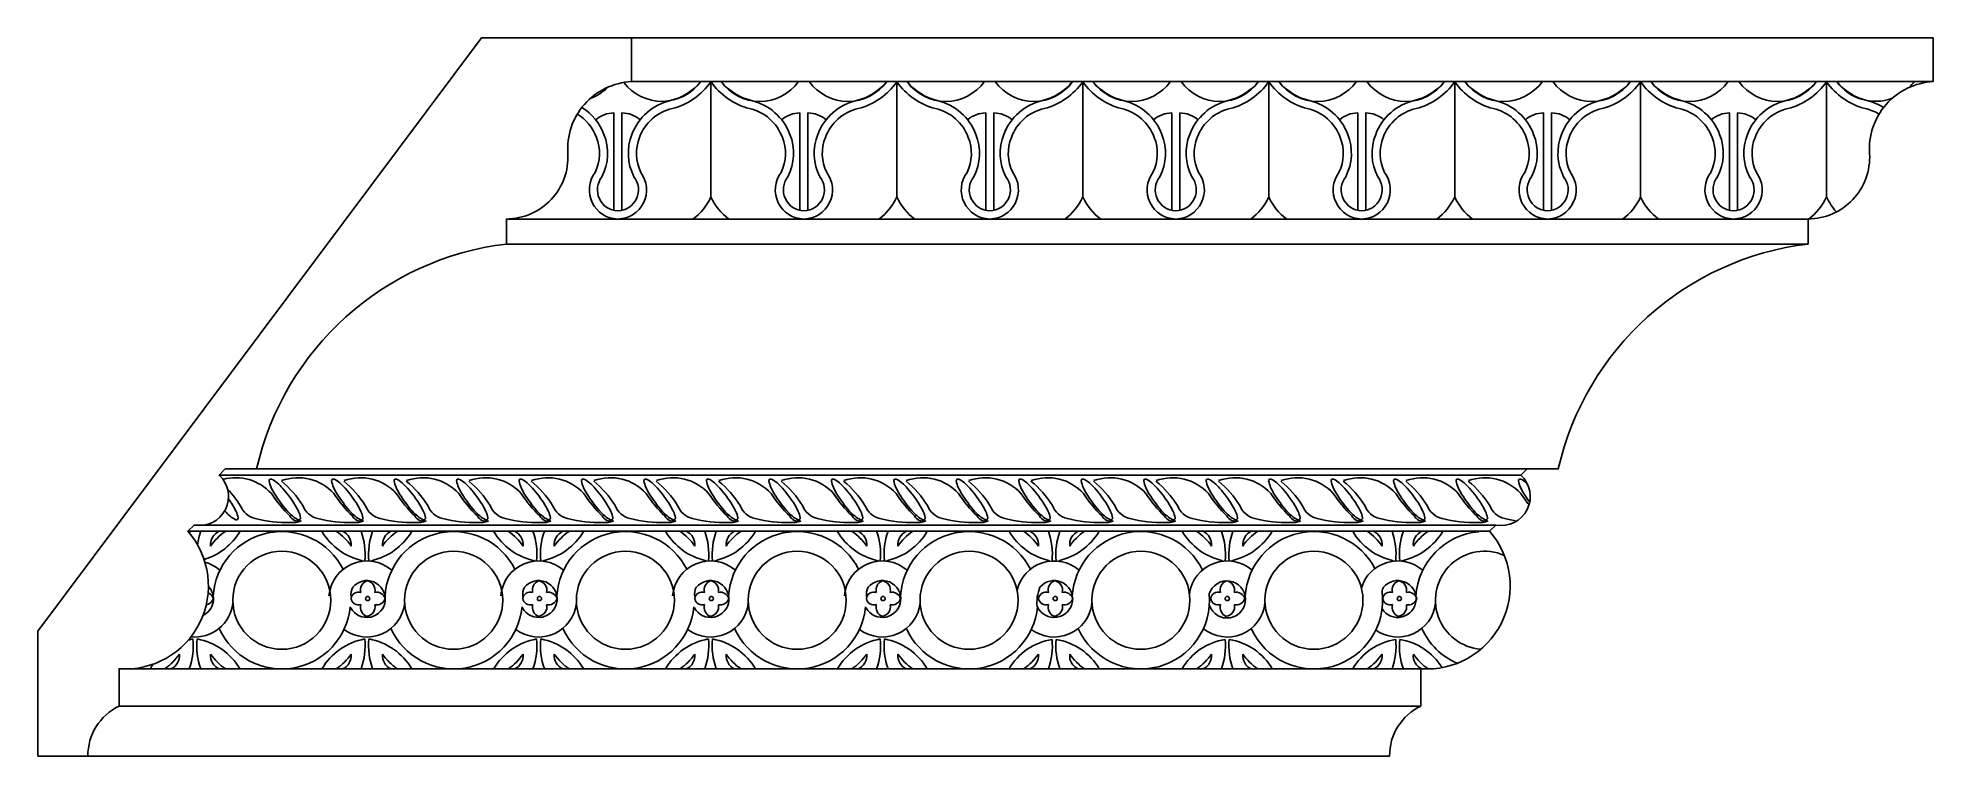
# Model space of a CAD drawing. Extents: x 372 to 675, y 814 to 929.
import ezdxf

# ---------------------------------------------------------------- set-up
doc = ezdxf.new("R2010")
doc.units = 0
doc.header["$LTSCALE"] = 10
doc.header["$MEASUREMENT"] = 0
for name, color, linetype in [('3', 3, 'CONTINUOUS'), ('4', 4, 'CONTINUOUS'), ('7', 7, 'CONTINUOUS')]:
    doc.layers.add(name, color=color, linetype=linetype)

msp = doc.modelspace()

# ---------------------------------------------------------------- linework, layer by layer
at = {"layer": '3'}
for p, q in [((479.63, 903.81), (479.63, 922.25)), ((509.39, 903.81), (509.39, 922.25)), ((509.39, 903.81), (509.39, 922.25)), ((539.16, 903.81), (539.16, 922.25)), ((568.92, 903.81), (568.92, 922.25)), ((568.92, 903.81), (568.92, 922.25)), ((598.69, 903.81), (598.69, 922.25)), ((598.69, 903.81), (598.69, 922.25)), ((628.45, 903.81), (628.45, 922.25)), ((658.21, 903.81), (658.21, 922.25)), ((658.21, 903.81), (658.21, 922.25))]:
    msp.add_line(p, q, dxfattribs=at)
for points in [[(458.24, 917.05, -0.167399), (461.3, 913.33, -0.213006), (461.09, 907.72, 0.609889), (464.74, 900.25, 0.609889), (468.4, 907.72, -0.213006), (468.19, 913.33, -0.251769), (473.45, 917.95, 0.182463), (479.63, 922.25)], [(458.97, 918.12, -0.164956), (462.51, 913.8, -0.216737), (462.19, 907.03, 0.617806), (464.74, 901.55, 0.617806), (467.3, 907.03, -0.216737), (466.98, 913.8, -0.250847), (473.15, 919.21, 0.15682), (478, 922.25, -0.502677), (465.69, 922.12, -0.502677)], [(463.13, 921.36, -0.110085), (460.32, 919.56)], [(479.63, 922.25, 0.182463), (485.8, 917.95, -0.251769), (491.06, 913.33, -0.213006), (490.85, 907.72, 0.609889), (494.51, 900.25, 0.609889), (498.16, 907.72, -0.213006), (497.95, 913.33, -0.251769), (503.22, 917.95, 0.182463), (509.39, 922.25)], [(493.66, 922.25, -0.509405), (481.25, 922.25, 0.15682), (486.11, 919.21, -0.250847), (492.27, 913.8, -0.216737), (491.96, 907.03, 0.617806), (494.51, 901.55, 0.617806), (497.06, 907.03, -0.216737), (496.75, 913.8, -0.250847), (502.91, 919.21, 0.15682), (507.77, 922.25, -0.509405), (495.36, 922.25)], [(509.39, 922.25, 0.182463), (515.56, 917.95, -0.251769), (520.83, 913.33, -0.213006), (520.62, 907.72, 0.609889), (524.27, 900.25, 0.609889), (527.93, 907.72, -0.213006), (527.72, 913.33, -0.251769), (532.98, 917.95, 0.182463), (539.16, 922.25)], [(523.42, 922.25, -0.509405), (511.02, 922.25, 0.15682), (515.87, 919.21, -0.250847), (522.04, 913.8, -0.216737), (521.72, 907.03, 0.617806), (524.27, 901.55, 0.617806), (526.83, 907.03, -0.216737), (526.51, 913.8, -0.250847), (532.68, 919.21, 0.15682), (537.53, 922.25, -0.509405), (525.12, 922.25)], [(539.16, 922.25, 0.182463), (545.33, 917.95, -0.251769), (550.59, 913.33, -0.213006), (550.38, 907.72, 0.609889), (554.04, 900.25, 0.609889), (557.69, 907.72, -0.213006), (557.48, 913.33, -0.251769), (562.75, 917.95, 0.182463), (568.92, 922.25)], [(553.19, 922.25, -0.509405), (540.78, 922.25, 0.15682), (545.63, 919.21, -0.250847), (551.8, 913.8, -0.216737), (551.48, 907.03, 0.617806), (554.04, 901.55, 0.617806), (556.59, 907.03, -0.216737), (556.28, 913.8, -0.250847), (562.44, 919.21, 0.15682), (567.3, 922.25, -0.509405), (554.89, 922.25)], [(568.92, 922.25, 0.182463), (575.09, 917.95, -0.251769), (580.36, 913.33, -0.213006), (580.15, 907.72, 0.609889), (583.8, 900.25, 0.609889), (587.46, 907.72, -0.213006), (587.25, 913.33, -0.251769), (592.51, 917.95, 0.182463), (598.69, 922.25)], [(582.95, 922.25, -0.509405), (570.55, 922.25, 0.15682), (575.4, 919.21, -0.250847), (581.57, 913.8, -0.216737), (581.25, 907.03, 0.617806), (583.8, 901.55, 0.617806), (586.36, 907.03, -0.216737), (586.04, 913.8, -0.250847), (592.21, 919.21, 0.15682), (597.06, 922.25, -0.509405), (584.65, 922.25)], [(598.69, 922.25, 0.182463), (604.86, 917.95, -0.251769), (610.12, 913.33, -0.213006), (609.91, 907.72, 0.609889), (613.57, 900.25, 0.609889), (617.22, 907.72, -0.213006), (617.01, 913.33, -0.251769), (622.28, 917.95, 0.182463), (628.45, 922.25)], [(612.72, 922.25, -0.509405), (600.31, 922.25, 0.15682), (605.16, 919.21, -0.250847), (611.33, 913.8, -0.216737), (611.01, 907.03, 0.617806), (613.57, 901.55, 0.617806), (616.12, 907.03, -0.216737), (615.8, 913.8, -0.250847), (621.97, 919.21, 0.15682), (626.83, 922.25, -0.509405), (614.42, 922.25)], [(628.45, 922.25, 0.182463), (634.62, 917.95, -0.251769), (639.89, 913.33, -0.213006), (639.68, 907.72, 0.609889), (643.33, 900.25, 0.609889), (646.99, 907.72, -0.213006), (646.78, 913.33, -0.251769), (652.04, 917.95, 0.182463), (658.21, 922.25)], [(642.48, 922.25, -0.509405), (630.07, 922.25, 0.15682), (634.93, 919.21, -0.250847), (641.1, 913.8, -0.216737), (640.78, 907.03, 0.617806), (643.33, 901.55, 0.617806), (645.89, 907.03, -0.216737), (645.57, 913.8, -0.250847), (651.74, 919.21, 0.15682), (656.59, 922.25, -0.509405), (644.18, 922.25)], [(658.21, 922.25, 0.182463), (664.39, 917.95, -0.08182), (666.61, 917.04, -0.08182)], [(668.73, 919.58, -0.336862), (659.84, 922.25, 0.15682), (664.69, 919.21, -0.083158), (667.34, 918.11)], [(672.25, 922.25, -0.039442), (671.46, 921.33, -0.039442)], [(461.18, 916.14, -0.170425), (464.1, 917.25), (464.1, 901.63)], [(465.39, 901.63), (465.39, 917.25, -0.170425), (468.31, 916.14)], [(490.95, 916.14, -0.170425), (493.86, 917.25), (493.86, 901.63)], [(495.16, 901.63), (495.16, 917.25, -0.170425), (498.07, 916.14)], [(520.71, 916.14, -0.170425), (523.63, 917.25), (523.63, 901.63)], [(524.92, 901.63), (524.92, 917.25, -0.170425), (527.84, 916.14)], [(550.48, 916.14, -0.170425), (553.39, 917.25), (553.39, 901.63)], [(554.69, 901.63), (554.69, 917.25, -0.170425), (557.6, 916.14)], [(580.24, 916.14, -0.170425), (583.16, 917.25), (583.16, 901.63)], [(584.45, 901.63), (584.45, 917.25, -0.170425), (587.37, 916.14)], [(610, 916.14, -0.170425), (612.92, 917.25), (612.92, 901.63)], [(614.21, 901.63), (614.21, 917.25, -0.170425), (617.13, 916.14)], [(639.77, 916.14, -0.170425), (642.69, 917.25), (642.69, 901.63)], [(643.98, 901.63), (643.98, 917.25, -0.170425), (646.89, 916.14)], [(482.5, 900.25, -0.12957), (479.63, 903.81, -0.12957), (476.75, 900.25)], [(512.27, 900.25, -0.12957), (509.39, 903.81, -0.12957), (506.51, 900.25)], [(542.03, 900.25, -0.12957), (539.16, 903.81, -0.12957), (536.28, 900.25)], [(571.8, 900.25, -0.12957), (568.92, 903.81, -0.12957), (566.04, 900.25)], [(601.56, 900.25, -0.12957), (598.69, 903.81, -0.12957), (595.81, 900.25)], [(631.33, 900.25, -0.12957), (628.45, 903.81, -0.12957), (625.57, 900.25)], [(659.81, 901.39, -0.081214), (658.21, 903.81, -0.12957), (655.34, 900.25)], [(402.26, 856.99, -0.052569), (404.29, 854.37, 0.248924), (406.69, 852.29, 0.078105), (412.36, 851.68, 0.148339), (413.99, 851.89, -0.336371), (412.24, 852.7, -0.0548), (409.26, 856.29, 0.283213), (401.51, 858.56, 0.283213)], [(410.86, 858.28, -0.082769), (414.29, 854.37, 0.248924), (416.69, 852.29, 0.078105), (422.36, 851.68, 0.148339), (423.99, 851.89, -0.336371), (422.24, 852.7, -0.0548), (419.26, 856.29, 0.305815), (410.9, 858.36, 0.305815)], [(420.86, 858.28, -0.082769), (424.29, 854.37, 0.248924), (426.69, 852.29, 0.078105), (432.36, 851.68, 0.148339), (433.99, 851.89, -0.336371), (432.24, 852.7, -0.0548), (429.26, 856.29, 0.305815), (420.9, 858.36, 0.305815)], [(430.86, 858.28, -0.082769), (434.29, 854.37, 0.248924), (436.69, 852.29, 0.078105), (442.36, 851.68, 0.148339), (443.99, 851.89, -0.336371), (442.24, 852.7, -0.0548), (439.26, 856.29, 0.305815), (430.9, 858.36, 0.305815)], [(440.86, 858.28, -0.082769), (444.29, 854.37, 0.248924), (446.69, 852.29, 0.078105), (452.36, 851.68, 0.148339), (453.99, 851.89, -0.336371), (452.24, 852.7, -0.0548), (449.26, 856.29, 0.305815), (440.9, 858.36, 0.305815)], [(450.86, 858.28, -0.082769), (454.29, 854.37, 0.248924), (456.69, 852.29, 0.078105), (462.36, 851.68, 0.148339), (463.99, 851.89, -0.336371), (462.24, 852.7, -0.0548), (459.26, 856.29, 0.305815), (450.9, 858.36, 0.305815)], [(460.86, 858.28, -0.082769), (464.29, 854.37, 0.248924), (466.69, 852.29, 0.078105), (472.36, 851.68, 0.148339), (473.99, 851.89, -0.336371), (472.24, 852.7, -0.0548), (469.26, 856.29, 0.305815), (460.9, 858.36, 0.305815)], [(470.86, 858.28, -0.082769), (474.29, 854.37, 0.248924), (476.69, 852.29, 0.078105), (482.36, 851.68, 0.148339), (483.99, 851.89, -0.336371), (482.24, 852.7, -0.0548), (479.26, 856.29, 0.305815), (470.9, 858.36, 0.305815)], [(480.86, 858.28, -0.082769), (484.29, 854.37, 0.248924), (486.69, 852.29, 0.078105), (492.36, 851.68, 0.148339), (493.99, 851.89, -0.336371), (492.24, 852.7, -0.0548), (489.26, 856.29, 0.305815), (480.9, 858.36, 0.305815)], [(490.86, 858.28, -0.082769), (494.29, 854.37, 0.248924), (496.69, 852.29, 0.078105), (502.36, 851.68, 0.148339), (503.99, 851.89, -0.336371), (502.24, 852.7, -0.0548), (499.26, 856.29, 0.305815), (490.9, 858.36, 0.305815)], [(500.86, 858.28, -0.082769), (504.29, 854.37, 0.248924), (506.69, 852.29, 0.078105), (512.36, 851.68, 0.148339), (513.99, 851.89, -0.336371), (512.24, 852.7, -0.0548), (509.26, 856.29, 0.305815), (500.9, 858.36, 0.305815)], [(510.86, 858.28, -0.082769), (514.29, 854.37, 0.248924), (516.69, 852.29, 0.078105), (522.36, 851.68, 0.148339), (523.99, 851.89, -0.336371), (522.24, 852.7, -0.0548), (519.26, 856.29, 0.305815), (510.9, 858.36, 0.305815)], [(520.86, 858.28, -0.082769), (524.29, 854.37, 0.248924), (526.69, 852.29, 0.078105), (532.36, 851.68, 0.148339), (533.99, 851.89, -0.336371), (532.24, 852.7, -0.0548), (529.26, 856.29, 0.305815), (520.9, 858.36, 0.305815)], [(530.86, 858.28, -0.082769), (534.29, 854.37, 0.248924), (536.69, 852.29, 0.078105), (542.36, 851.68, 0.148339), (543.99, 851.89, -0.336371), (542.24, 852.7, -0.0548), (539.26, 856.29, 0.305815), (530.9, 858.36, 0.305815)], [(540.86, 858.28, -0.082769), (544.29, 854.37, 0.248924), (546.69, 852.29, 0.078105), (552.36, 851.68, 0.148339), (553.99, 851.89, -0.336371), (552.24, 852.7, -0.0548), (549.26, 856.29, 0.305815), (540.9, 858.36, 0.305815)], [(550.86, 858.28, -0.082769), (554.29, 854.37, 0.248924), (556.69, 852.29, 0.078105), (562.36, 851.68, 0.148339), (563.99, 851.89, -0.336371), (562.24, 852.7, -0.0548), (559.26, 856.29, 0.305815), (550.9, 858.36, 0.305815)], [(560.86, 858.28, -0.082769), (564.29, 854.37, 0.248924), (566.69, 852.29, 0.078105), (572.36, 851.68, 0.148339), (573.99, 851.89, -0.336371), (572.24, 852.7, -0.0548), (569.26, 856.29, 0.305815), (560.9, 858.36, 0.305815)], [(570.86, 858.28, -0.082769), (574.29, 854.37, 0.248924), (576.69, 852.29, 0.078105), (582.36, 851.68, 0.148339), (583.99, 851.89, -0.336371), (582.24, 852.7, -0.0548), (579.26, 856.29, 0.305815), (570.9, 858.36, 0.305815)], [(580.86, 858.28, -0.082769), (584.29, 854.37, 0.248924), (586.69, 852.29, 0.078105), (592.36, 851.68, 0.148339), (593.99, 851.89, -0.336371), (592.24, 852.7, -0.0548), (589.26, 856.29, 0.305815), (580.9, 858.36, 0.305815)], [(590.86, 858.28, -0.082769), (594.29, 854.37, 0.248924), (596.69, 852.29, 0.078105), (602.36, 851.68, 0.148339), (603.99, 851.89, -0.336371), (602.24, 852.7, -0.0548), (599.26, 856.29, 0.305815), (590.9, 858.36, 0.305815)], [(610.59, 854.48, -0.026347), (609.26, 856.29, 0.305815), (600.9, 858.36)], [(610.29, 857.91, 0.002952), (610.21, 857.99, 0.066421), (609.29, 858.59, 0.280919), (609.02, 858.57, 0.280919), (608.91, 858.31, 0.066421), (609.23, 857.26, 0.030503), (609.8, 856.21, 0.021179), (610.7, 854.89, 0.021179)], [(600.86, 858.28, -0.082769), (604.29, 854.37, 0.248924), (606.69, 852.29, 0.026829), (608.62, 851.88, 0.026829)], [(401.81, 853.53, 0.0297), (402.64, 852.71, 0.066421), (403.55, 852.1, 0.280919), (403.83, 852.13, 0.280919), (403.93, 852.39, 0.066421), (403.61, 853.44, 0.030503), (403.04, 854.49, 0.015529), (402.39, 855.47, 0.015529)]]:
    msp.add_lwpolyline(points, format="xyb", dxfattribs=at)
for points in [[(413.83, 852.13, 0.280919), (413.93, 852.39, 0.066421), (413.61, 853.44, 0.030503), (413.04, 854.49, 0.022024), (412.11, 855.86, 0.022024), (411.06, 857.15, 0.030503), (410.21, 857.99, 0.066421), (409.29, 858.59, 0.280919), (409.02, 858.57, 0.280919), (408.91, 858.31, 0.066421), (409.23, 857.26, 0.030503), (409.8, 856.21, 0.022024), (410.73, 854.84, 0.022024), (411.78, 853.55, 0.030503), (412.64, 852.71, 0.066421), (413.55, 852.1, 0.280919)], [(423.83, 852.13, 0.280919), (423.93, 852.39, 0.066421), (423.61, 853.44, 0.030503), (423.04, 854.49, 0.022024), (422.11, 855.86, 0.022024), (421.06, 857.15, 0.030503), (420.21, 857.99, 0.066421), (419.29, 858.59, 0.280919), (419.02, 858.57, 0.280919), (418.91, 858.31, 0.066421), (419.23, 857.26, 0.030503), (419.8, 856.21, 0.022024), (420.73, 854.84, 0.022024), (421.78, 853.55, 0.030503), (422.64, 852.71, 0.066421), (423.55, 852.1, 0.280919)], [(433.83, 852.13, 0.280919), (433.93, 852.39, 0.066421), (433.61, 853.44, 0.030503), (433.04, 854.49, 0.022024), (432.11, 855.86, 0.022024), (431.06, 857.15, 0.030503), (430.21, 857.99, 0.066421), (429.29, 858.59, 0.280919), (429.02, 858.57, 0.280919), (428.91, 858.31, 0.066421), (429.23, 857.26, 0.030503), (429.8, 856.21, 0.022024), (430.73, 854.84, 0.022024), (431.78, 853.55, 0.030503), (432.64, 852.71, 0.066421), (433.55, 852.1, 0.280919)], [(443.83, 852.13, 0.280919), (443.93, 852.39, 0.066421), (443.61, 853.44, 0.030503), (443.04, 854.49, 0.022024), (442.11, 855.86, 0.022024), (441.06, 857.15, 0.030503), (440.21, 857.99, 0.066421), (439.29, 858.59, 0.280919), (439.02, 858.57, 0.280919), (438.91, 858.31, 0.066421), (439.23, 857.26, 0.030503), (439.8, 856.21, 0.022024), (440.73, 854.84, 0.022024), (441.78, 853.55, 0.030503), (442.64, 852.71, 0.066421), (443.55, 852.1, 0.280919)], [(453.83, 852.13, 0.280919), (453.93, 852.39, 0.066421), (453.61, 853.44, 0.030503), (453.04, 854.49, 0.022024), (452.11, 855.86, 0.022024), (451.06, 857.15, 0.030503), (450.21, 857.99, 0.066421), (449.29, 858.59, 0.280919), (449.02, 858.57, 0.280919), (448.91, 858.31, 0.066421), (449.23, 857.26, 0.030503), (449.8, 856.21, 0.022024), (450.73, 854.84, 0.022024), (451.78, 853.55, 0.030503), (452.64, 852.71, 0.066421), (453.55, 852.1, 0.280919)], [(463.83, 852.13, 0.280919), (463.93, 852.39, 0.066421), (463.61, 853.44, 0.030503), (463.04, 854.49, 0.022024), (462.11, 855.86, 0.022024), (461.06, 857.15, 0.030503), (460.21, 857.99, 0.066421), (459.29, 858.59, 0.280919), (459.02, 858.57, 0.280919), (458.91, 858.31, 0.066421), (459.23, 857.26, 0.030503), (459.8, 856.21, 0.022024), (460.73, 854.84, 0.022024), (461.78, 853.55, 0.030503), (462.64, 852.71, 0.066421), (463.55, 852.1, 0.280919)], [(473.83, 852.13, 0.280919), (473.93, 852.39, 0.066421), (473.61, 853.44, 0.030503), (473.04, 854.49, 0.022024), (472.11, 855.86, 0.022024), (471.06, 857.15, 0.030503), (470.21, 857.99, 0.066421), (469.29, 858.59, 0.280919), (469.02, 858.57, 0.280919), (468.91, 858.31, 0.066421), (469.23, 857.26, 0.030503), (469.8, 856.21, 0.022024), (470.73, 854.84, 0.022024), (471.78, 853.55, 0.030503), (472.64, 852.71, 0.066421), (473.55, 852.1, 0.280919)], [(483.83, 852.13, 0.280919), (483.93, 852.39, 0.066421), (483.61, 853.44, 0.030503), (483.04, 854.49, 0.022024), (482.11, 855.86, 0.022024), (481.06, 857.15, 0.030503), (480.21, 857.99, 0.066421), (479.29, 858.59, 0.280919), (479.02, 858.57, 0.280919), (478.91, 858.31, 0.066421), (479.23, 857.26, 0.030503), (479.8, 856.21, 0.022024), (480.73, 854.84, 0.022024), (481.78, 853.55, 0.030503), (482.64, 852.71, 0.066421), (483.55, 852.1, 0.280919)], [(493.83, 852.13, 0.280919), (493.93, 852.39, 0.066421), (493.61, 853.44, 0.030503), (493.04, 854.49, 0.022024), (492.11, 855.86, 0.022024), (491.06, 857.15, 0.030503), (490.21, 857.99, 0.066421), (489.29, 858.59, 0.280919), (489.02, 858.57, 0.280919), (488.91, 858.31, 0.066421), (489.23, 857.26, 0.030503), (489.8, 856.21, 0.022024), (490.73, 854.84, 0.022024), (491.78, 853.55, 0.030503), (492.64, 852.71, 0.066421), (493.55, 852.1, 0.280919)], [(503.83, 852.13, 0.280919), (503.93, 852.39, 0.066421), (503.61, 853.44, 0.030503), (503.04, 854.49, 0.022024), (502.11, 855.86, 0.022024), (501.06, 857.15, 0.030503), (500.21, 857.99, 0.066421), (499.29, 858.59, 0.280919), (499.02, 858.57, 0.280919), (498.91, 858.31, 0.066421), (499.23, 857.26, 0.030503), (499.8, 856.21, 0.022024), (500.73, 854.84, 0.022024), (501.78, 853.55, 0.030503), (502.64, 852.71, 0.066421), (503.55, 852.1, 0.280919)], [(513.83, 852.13, 0.280919), (513.93, 852.39, 0.066421), (513.61, 853.44, 0.030503), (513.04, 854.49, 0.022024), (512.11, 855.86, 0.022024), (511.06, 857.15, 0.030503), (510.21, 857.99, 0.066421), (509.29, 858.59, 0.280919), (509.02, 858.57, 0.280919), (508.91, 858.31, 0.066421), (509.23, 857.26, 0.030503), (509.8, 856.21, 0.022024), (510.73, 854.84, 0.022024), (511.78, 853.55, 0.030503), (512.64, 852.71, 0.066421), (513.55, 852.1, 0.280919)], [(523.83, 852.13, 0.280919), (523.93, 852.39, 0.066421), (523.61, 853.44, 0.030503), (523.04, 854.49, 0.022024), (522.11, 855.86, 0.022024), (521.06, 857.15, 0.030503), (520.21, 857.99, 0.066421), (519.29, 858.59, 0.280919), (519.02, 858.57, 0.280919), (518.91, 858.31, 0.066421), (519.23, 857.26, 0.030503), (519.8, 856.21, 0.022024), (520.73, 854.84, 0.022024), (521.78, 853.55, 0.030503), (522.64, 852.71, 0.066421), (523.55, 852.1, 0.280919)], [(533.83, 852.13, 0.280919), (533.93, 852.39, 0.066421), (533.61, 853.44, 0.030503), (533.04, 854.49, 0.022024), (532.11, 855.86, 0.022024), (531.06, 857.15, 0.030503), (530.21, 857.99, 0.066421), (529.29, 858.59, 0.280919), (529.02, 858.57, 0.280919), (528.91, 858.31, 0.066421), (529.23, 857.26, 0.030503), (529.8, 856.21, 0.022024), (530.73, 854.84, 0.022024), (531.78, 853.55, 0.030503), (532.64, 852.71, 0.066421), (533.55, 852.1, 0.280919)], [(543.83, 852.13, 0.280919), (543.93, 852.39, 0.066421), (543.61, 853.44, 0.030503), (543.04, 854.49, 0.022024), (542.11, 855.86, 0.022024), (541.06, 857.15, 0.030503), (540.21, 857.99, 0.066421), (539.29, 858.59, 0.280919), (539.02, 858.57, 0.280919), (538.91, 858.31, 0.066421), (539.23, 857.26, 0.030503), (539.8, 856.21, 0.022024), (540.73, 854.84, 0.022024), (541.78, 853.55, 0.030503), (542.64, 852.71, 0.066421), (543.55, 852.1, 0.280919)], [(553.83, 852.13, 0.280919), (553.93, 852.39, 0.066421), (553.61, 853.44, 0.030503), (553.04, 854.49, 0.022024), (552.11, 855.86, 0.022024), (551.06, 857.15, 0.030503), (550.21, 857.99, 0.066421), (549.29, 858.59, 0.280919), (549.02, 858.57, 0.280919), (548.91, 858.31, 0.066421), (549.23, 857.26, 0.030503), (549.8, 856.21, 0.022024), (550.73, 854.84, 0.022024), (551.78, 853.55, 0.030503), (552.64, 852.71, 0.066421), (553.55, 852.1, 0.280919)], [(563.83, 852.13, 0.280919), (563.93, 852.39, 0.066421), (563.61, 853.44, 0.030503), (563.04, 854.49, 0.022024), (562.11, 855.86, 0.022024), (561.06, 857.15, 0.030503), (560.21, 857.99, 0.066421), (559.29, 858.59, 0.280919), (559.02, 858.57, 0.280919), (558.91, 858.31, 0.066421), (559.23, 857.26, 0.030503), (559.8, 856.21, 0.022024), (560.73, 854.84, 0.022024), (561.78, 853.55, 0.030503), (562.64, 852.71, 0.066421), (563.55, 852.1, 0.280919)], [(573.83, 852.13, 0.280919), (573.93, 852.39, 0.066421), (573.61, 853.44, 0.030503), (573.04, 854.49, 0.022024), (572.11, 855.86, 0.022024), (571.06, 857.15, 0.030503), (570.21, 857.99, 0.066421), (569.29, 858.59, 0.280919), (569.02, 858.57, 0.280919), (568.91, 858.31, 0.066421), (569.23, 857.26, 0.030503), (569.8, 856.21, 0.022024), (570.73, 854.84, 0.022024), (571.78, 853.55, 0.030503), (572.64, 852.71, 0.066421), (573.55, 852.1, 0.280919)], [(583.83, 852.13, 0.280919), (583.93, 852.39, 0.066421), (583.61, 853.44, 0.030503), (583.04, 854.49, 0.022024), (582.11, 855.86, 0.022024), (581.06, 857.15, 0.030503), (580.21, 857.99, 0.066421), (579.29, 858.59, 0.280919), (579.02, 858.57, 0.280919), (578.91, 858.31, 0.066421), (579.23, 857.26, 0.030503), (579.8, 856.21, 0.022024), (580.73, 854.84, 0.022024), (581.78, 853.55, 0.030503), (582.64, 852.71, 0.066421), (583.55, 852.1, 0.280919)], [(593.83, 852.13, 0.280919), (593.93, 852.39, 0.066421), (593.61, 853.44, 0.030503), (593.04, 854.49, 0.022024), (592.11, 855.86, 0.022024), (591.06, 857.15, 0.030503), (590.21, 857.99, 0.066421), (589.29, 858.59, 0.280919), (589.02, 858.57, 0.280919), (588.91, 858.31, 0.066421), (589.23, 857.26, 0.030503), (589.8, 856.21, 0.022024), (590.73, 854.84, 0.022024), (591.78, 853.55, 0.030503), (592.64, 852.71, 0.066421), (593.55, 852.1, 0.280919)], [(603.83, 852.13, 0.280919), (603.93, 852.39, 0.066421), (603.61, 853.44, 0.030503), (603.04, 854.49, 0.022024), (602.11, 855.86, 0.022024), (601.06, 857.15, 0.030503), (600.21, 857.99, 0.066421), (599.29, 858.59, 0.280919), (599.02, 858.57, 0.280919), (598.91, 858.31, 0.066421), (599.23, 857.26, 0.030503), (599.8, 856.21, 0.022024), (600.73, 854.84, 0.022024), (601.78, 853.55, 0.030503), (602.64, 852.71, 0.066421), (603.55, 852.1, 0.280919)]]:
    msp.add_lwpolyline(points, format="xyb", close=True, dxfattribs=at)
for centre, radius in [((410.93, 839.21), 7.85), ((438.44, 839.21), 7.85), ((465.94, 839.21), 7.85), ((493.44, 839.21), 7.85), ((520.95, 839.21), 7.85), ((548.45, 839.21), 7.85), ((576.15, 839.21), 7.85), ((424.68, 839.48), 0.338), ((452.18, 839.48), 0.338), ((479.69, 839.48), 0.338), ((507.19, 839.48), 0.338), ((534.74, 839.48), 0.338), ((562.28, 839.48), 0.338), ((589.83, 839.48), 0.338)]:
    msp.add_circle(centre, radius, dxfattribs=at)
for centre, radius, start, end in [((386.21, 846.61), 10.56, 17.6162, 20.1297), ((407.88, 846.61), 10.56, 159.8703, 171.8919), ((395.51, 855.45), 10.17, 287.0351, 329.2093), ((401.88, 848.1), 2.35, 114.1832, 185.2784), ((407.69, 842.09), 10, 125.3923, 144.5784), ((410.93, 839.21), 11, 26.7718, 176.6486), ((426.08, 855.45), 10.17, 210.7907, 257.1824), ((413.9, 842.09), 10, 35.4216, 54.6077), ((419.71, 848.1), 2.35, 354.7216, 65.8168), ((413.71, 846.61), 10.56, 354.1276, 20.1297), ((435.38, 846.61), 10.56, 159.8703, 185.8724), ((423.02, 855.45), 10.17, 282.8176, 329.2093), ((429.38, 848.1), 2.35, 114.1832, 185.2784), ((435.19, 842.09), 10, 125.3923, 144.5784), ((438.44, 839.21), 11, 26.7718, 176.6486), ((453.58, 855.45), 10.17, 210.7907, 257.1824), ((441.41, 842.09), 10, 35.4216, 54.6077), ((447.22, 848.1), 2.35, 354.7216, 65.8168), ((441.22, 846.61), 10.56, 354.1276, 20.1297), ((462.89, 846.61), 10.56, 159.8703, 185.8724), ((450.52, 855.45), 10.17, 282.8176, 329.2093), ((456.89, 848.1), 2.35, 114.1832, 185.2784), ((462.7, 842.09), 10, 125.3923, 144.5784), ((465.94, 839.21), 11, 26.7718, 176.6486), ((481.08, 855.45), 10.17, 210.7907, 257.1824), ((468.91, 842.09), 10, 35.4216, 54.6077), ((474.72, 848.1), 2.35, 354.7216, 65.8168), ((468.72, 846.61), 10.56, 354.1276, 20.1297), ((490.39, 846.61), 10.56, 159.8703, 185.8724), ((478.03, 855.45), 10.17, 282.8176, 329.2093), ((484.39, 848.1), 2.35, 114.1832, 185.2784), ((490.2, 842.09), 10, 125.3923, 144.5784), ((493.44, 839.21), 11, 26.7718, 176.6486), ((508.59, 855.45), 10.17, 210.7907, 257.1824), ((496.41, 842.09), 10, 35.4216, 54.6077), ((502.23, 848.1), 2.35, 354.7216, 65.8168), ((496.22, 846.61), 10.56, 354.1276, 20.1297), ((517.9, 846.61), 10.56, 159.8703, 185.8724), ((505.53, 855.45), 10.17, 282.8176, 329.2093), ((511.89, 848.1), 2.35, 114.1832, 185.2784), ((517.71, 842.09), 10, 125.3923, 144.5784), ((520.95, 839.21), 11, 26.7718, 176.6486), ((536.09, 855.45), 10.17, 210.7907, 257.1824), ((523.92, 842.09), 10, 35.4216, 54.6077), ((529.73, 848.1), 2.35, 354.7216, 65.8168), ((523.73, 846.61), 10.56, 354.1276, 20.1297), ((545.4, 846.61), 10.56, 159.8703, 185.8724), ((533.04, 855.45), 10.17, 282.8176, 329.2093), ((539.4, 848.1), 2.35, 114.1832, 185.2784), ((545.21, 842.09), 10, 125.3923, 144.5784), ((548.45, 839.21), 11, 26.1041, 176.6486), ((563.79, 855.45), 10.17, 210.7907, 257.1824), ((551.62, 842.09), 10, 35.4216, 54.6077), ((557.43, 848.1), 2.35, 354.7216, 65.8168), ((551.43, 846.61), 10.56, 354.1276, 20.1297), ((573.1, 846.61), 10.56, 159.8703, 185.8724), ((560.74, 855.45), 10.17, 282.8176, 329.2093), ((567.1, 848.1), 2.35, 114.1832, 185.2784), ((572.91, 842.09), 10, 125.3923, 144.5784), ((576.15, 839.21), 11, 27.4099, 176.6486), ((591.1, 855.45), 10.17, 210.7907, 257.1824), ((578.93, 842.09), 10, 35.4216, 54.6077), ((584.74, 848.1), 2.35, 354.7216, 65.8168), ((578.74, 846.61), 10.56, 354.1276, 20.1297), ((600.41, 846.61), 10.56, 159.8703, 185.8724), ((588.05, 855.45), 10.17, 282.8176, 329.2093), ((594.41, 848.1), 2.35, 114.1832, 185.2784), ((600.22, 842.09), 10, 125.3923, 144.5784), ((603.46, 839.21), 11, 94.6373, 176.6486), ((603.46, 839.21), 7.85, 66.2319, 265.8285), ((397.04, 839.41), 6.09, 49.0235, 74.8577), ((424.55, 839.41), 6.09, 49.0235, 175.4537), ((452.05, 839.41), 6.09, 49.0235, 175.4537), ((479.56, 839.41), 6.09, 49.0235, 175.4537), ((507.06, 839.41), 6.09, 49.0235, 175.4537), ((534.57, 839.41), 6.09, 49.0235, 166.7316), ((562.27, 839.41), 6.09, 49.0235, 171.9829), ((589.57, 839.41), 6.09, 49.0235, 162.9364), ((397.04, 839.41), 2.95, 295.4319, 43.3491), ((398.59, 839.04), 1.46, 17.5326, 67.7235), ((424.55, 839.41), 2.95, 209.1442, 140.2199), ((424.35, 840.18), 2.35, 151.5002, 189.0547), ((423.2, 839.32), 1.19, 70.8129, 172.376), ((425.16, 840.84), 1.62, 113.6645, 194.3636), ((424.36, 840.82), 1.5, 346.5868, 83.2221), ((426.09, 839.04), 1.46, 17.5326, 101.0553), ((452.05, 839.41), 2.95, 209.1442, 140.2199), ((451.85, 840.18), 2.35, 151.5002, 189.0547), ((450.7, 839.32), 1.19, 70.8129, 172.376), ((452.66, 840.84), 1.62, 113.6645, 194.3636), ((451.86, 840.82), 1.5, 346.5868, 83.2221), ((453.6, 839.04), 1.46, 17.5326, 101.0553), ((479.56, 839.41), 2.95, 209.1442, 140.2199), ((479.35, 840.18), 2.35, 151.5002, 189.0547), ((478.21, 839.32), 1.19, 70.8129, 172.376), ((480.17, 840.84), 1.62, 113.6645, 194.3636), ((479.36, 840.82), 1.5, 346.5868, 83.2221), ((481.1, 839.04), 1.46, 17.5326, 101.0553), ((507.06, 839.41), 2.95, 209.1442, 140.2199), ((506.86, 840.18), 2.35, 151.5002, 189.0547), ((505.71, 839.32), 1.19, 70.8129, 172.376), ((507.67, 840.84), 1.62, 113.6645, 194.3636), ((506.87, 840.82), 1.5, 346.5868, 83.2221), ((508.6, 839.04), 1.46, 17.5326, 101.0553), ((538.43, 838.76), 6.63, 157.5397, 185.1395), ((534.57, 839.41), 2.95, 204.9912, 140.2199), ((533.26, 839.32), 1.19, 70.8129, 172.376), ((535.22, 840.84), 1.62, 113.6645, 194.3636), ((534.41, 840.82), 1.5, 346.5868, 83.2221), ((536.15, 839.04), 1.46, 17.5326, 101.0553), ((562.24, 839.34), 2.97, 199.2187, 162.7424), ((560.8, 839.32), 1.19, 70.8129, 172.376), ((562.76, 840.84), 1.62, 113.6645, 194.3636), ((561.96, 840.82), 1.5, 346.5868, 83.2221), ((563.69, 839.04), 1.46, 17.5326, 101.0553), ((576.15, 839.21), 11, 204.2157, 7.2121), ((589.37, 840.18), 2.35, 151.5002, 169.7165), ((589.57, 839.41), 2.95, 211.6849, 140.2199), ((588.35, 839.32), 1.19, 70.8129, 172.376), ((590.31, 840.84), 1.62, 113.6645, 194.3636), ((589.5, 840.82), 1.5, 346.5868, 83.2221), ((591.24, 839.04), 1.46, 17.5326, 101.0553), ((397.04, 839.41), 6.09, 263.9232, 353.595), ((398.59, 839.92), 1.46, 279.9634, 342.4674), ((410.93, 839.21), 11, 204.2157, 354.531), ((424.55, 839.41), 6.09, 234.0596, 353.595), ((423.2, 839.64), 1.19, 187.624, 289.1871), ((425.16, 838.11), 1.62, 165.6364, 246.3355), ((424.36, 838.14), 1.5, 276.7779, 13.4132), ((426.09, 839.92), 1.46, 258.9447, 342.4674), ((438.44, 839.21), 11, 204.2157, 354.531), ((452.05, 839.41), 6.09, 234.0596, 353.595), ((450.7, 839.64), 1.19, 187.624, 289.1871), ((452.66, 838.11), 1.62, 165.6364, 246.3355), ((451.86, 838.14), 1.5, 276.7779, 13.4132), ((453.6, 839.92), 1.46, 258.9447, 342.4674), ((465.94, 839.21), 11, 204.2157, 354.531), ((479.56, 839.41), 6.09, 234.0596, 353.595), ((478.21, 839.64), 1.19, 187.624, 289.1871), ((480.17, 838.11), 1.62, 165.6364, 246.3355), ((479.36, 838.14), 1.5, 276.7779, 13.4132), ((481.1, 839.92), 1.46, 258.9447, 342.4674), ((493.44, 839.21), 11, 204.2157, 354.531), ((507.06, 839.41), 6.09, 234.0596, 353.595), ((505.71, 839.64), 1.19, 187.624, 289.1871), ((507.67, 838.11), 1.62, 165.6364, 246.3355), ((506.87, 838.14), 1.5, 276.7779, 13.4132), ((508.6, 839.92), 1.46, 258.9447, 342.4674), ((520.95, 839.21), 11, 204.2157, 354.531), ((534.57, 839.41), 6.09, 233.0449, 353.595), ((533.26, 839.64), 1.19, 187.624, 289.1871), ((535.22, 838.11), 1.62, 165.6364, 246.3355), ((534.41, 838.14), 1.5, 276.7779, 13.4132), ((536.15, 839.92), 1.46, 258.9447, 342.4674), ((548.45, 839.21), 11, 204.2157, 5.2656), ((562.27, 839.41), 6.09, 231.3218, 353.595), ((560.8, 839.64), 1.19, 187.624, 289.1871), ((562.76, 838.11), 1.62, 165.6364, 246.3355), ((561.96, 838.14), 1.5, 276.7779, 13.4132), ((563.69, 839.92), 1.46, 258.9447, 342.4674), ((589.57, 839.41), 6.09, 234.0596, 353.595), ((588.35, 839.64), 1.19, 187.624, 289.1871), ((590.31, 838.11), 1.62, 165.6364, 246.3355), ((589.5, 838.14), 1.5, 276.7779, 13.4132), ((591.24, 839.92), 1.46, 258.9447, 342.4674), ((603.46, 839.21), 11, 204.2157, 246.638), ((398.57, 823.01), 10.17, 100.6067, 104.73), ((386.21, 831.85), 10.56, 339.8703, 6.3074), ((407.88, 831.85), 10.56, 173.6926, 200.1297), ((395.51, 823.01), 10.17, 30.7907, 79.3933), ((426.08, 823.01), 10.17, 100.6067, 149.2093), ((413.71, 831.85), 10.56, 339.8703, 6.3074), ((435.38, 831.85), 10.56, 173.6926, 200.1297), ((423.02, 823.01), 10.17, 30.7907, 79.3933), ((453.58, 823.01), 10.17, 100.6067, 149.2093), ((441.22, 831.85), 10.56, 339.8703, 6.3074), ((462.89, 831.85), 10.56, 173.6926, 200.1297), ((450.52, 823.01), 10.17, 30.7907, 79.3933), ((481.08, 823.01), 10.17, 100.6067, 149.2093), ((468.72, 831.85), 10.56, 339.8703, 6.3074), ((490.39, 831.85), 10.56, 173.6926, 200.1297), ((478.03, 823.01), 10.17, 30.7907, 79.3933), ((508.59, 823.01), 10.17, 100.6067, 149.2093), ((496.22, 831.85), 10.56, 339.8703, 6.3074), ((517.9, 831.85), 10.56, 173.6926, 200.1297), ((505.53, 823.01), 10.17, 30.7907, 79.3933), ((535.78, 823.3), 9.76, 99.1387, 149.712), ((523.73, 831.85), 10.56, 339.8703, 5.8724), ((545.4, 831.85), 10.56, 174.1276, 200.1297), ((533.35, 823.3), 9.76, 30.288, 80.8613), ((563.48, 823.3), 9.76, 99.1387, 149.712), ((551.43, 831.85), 10.56, 339.8703, 5.8724), ((573.1, 831.85), 10.56, 174.1276, 200.1297), ((561.05, 823.3), 9.76, 30.288, 80.8613), ((590.79, 823.3), 9.76, 99.1387, 149.712), ((578.74, 831.85), 10.56, 339.8703, 5.8724), ((600.41, 831.85), 10.56, 174.1276, 200.1297), ((588.36, 823.3), 9.76, 31.7339, 80.8613), ((398.57, 823.01), 10.17, 144.1109, 149.2093), ((386.4, 836.37), 10, 305.3923, 324.5784), ((392.21, 830.36), 2.35, 294.1832, 5.2784), ((401.88, 830.36), 2.35, 174.7216, 245.8168), ((407.69, 836.37), 10, 215.4216, 234.6077), ((413.9, 836.37), 10, 305.3923, 324.5784), ((419.71, 830.36), 2.35, 294.1832, 5.2784), ((429.38, 830.36), 2.35, 174.7216, 245.8168), ((435.19, 836.37), 10, 215.4216, 234.6077), ((441.41, 836.37), 10, 305.3923, 324.5784), ((447.22, 830.36), 2.35, 294.1832, 5.2784), ((456.89, 830.36), 2.35, 174.7216, 245.8168), ((462.7, 836.37), 10, 215.4216, 234.6077), ((468.91, 836.37), 10, 305.3923, 324.5784), ((474.72, 830.36), 2.35, 294.1832, 5.2784), ((484.39, 830.36), 2.35, 174.7216, 245.8168), ((490.2, 836.37), 10, 215.4216, 234.6077), ((496.41, 836.37), 10, 305.3923, 324.5784), ((502.23, 830.36), 2.35, 294.1832, 5.2784), ((511.89, 830.36), 2.35, 174.7216, 245.8168), ((517.71, 836.37), 10, 215.4216, 234.6077), ((523.92, 836.37), 10, 305.3923, 324.5784), ((529.73, 830.36), 2.35, 294.1832, 5.2784), ((539.4, 830.36), 2.35, 174.7216, 245.8168), ((545.21, 836.37), 10, 215.4216, 234.6077), ((551.62, 836.37), 10, 305.3923, 324.5784), ((557.43, 830.36), 2.35, 294.1832, 5.2784), ((567.1, 830.36), 2.35, 174.7216, 245.8168), ((572.91, 836.37), 10, 215.4216, 234.6077), ((578.93, 836.37), 10, 305.3923, 324.5784), ((584.74, 830.36), 2.35, 294.1832, 5.2784), ((594.41, 830.36), 2.35, 174.7216, 245.8168), ((600.22, 836.37), 10, 215.4216, 234.6077)]:
    msp.add_arc(centre, radius, start, end, dxfattribs=at)
at = {"layer": '4'}
for p, q in [((466.89, 929.25), (675.27, 929.25)), ((379.89, 814.25), (588.27, 814.25))]:
    msp.add_line(p, q, dxfattribs=at)
msp.add_lwpolyline([(379.89, 814.25), (371.89, 814.25), (371.89, 834.25), (442.89, 929.25), (466.89, 929.25), (466.89, 922.25, 0.420246), (456.73, 910.7, -0.427056), (446.89, 900.25), (446.89, 896.25, 0.316396), (406.89, 860.25), (401.89, 860.25), (400.89, 859.25, -0.756945), (396.89, 851.25), (395.89, 850.25, -0.672101), (384.89, 828.25), (384.89, 822.25, 0.293316)], format="xyb", close=True, dxfattribs=at)
msp.add_lwpolyline([(675.27, 929.25), (675.27, 922.25, 0.420246), (665.11, 910.7, -0.427056), (655.27, 900.25), (655.27, 896.25, 0.316396), (615.27, 860.25), (610.27, 860.25), (609.27, 859.25, -0.756945), (605.27, 851.25), (604.27, 850.25, -0.672101), (593.27, 828.25), (593.27, 822.25, 0.293316), (588.27, 814.25)], format="xyb", dxfattribs=at)
at = {"layer": '7'}
for p, q in [((466.89, 922.25), (675.27, 922.25)), ((446.89, 900.25), (655.27, 900.25)), ((446.89, 896.25), (655.27, 896.25)), ((400.89, 859.25), (609.27, 859.25)), ((406.89, 860.25), (610.27, 860.25)), ((395.89, 850.25), (604.27, 850.25)), ((396.89, 851.25), (605.27, 851.25)), ((384.89, 828.25), (593.27, 828.25)), ((384.89, 822.25), (593.27, 822.25))]:
    msp.add_line(p, q, dxfattribs=at)

doc.saveas('drawing.dxf')
